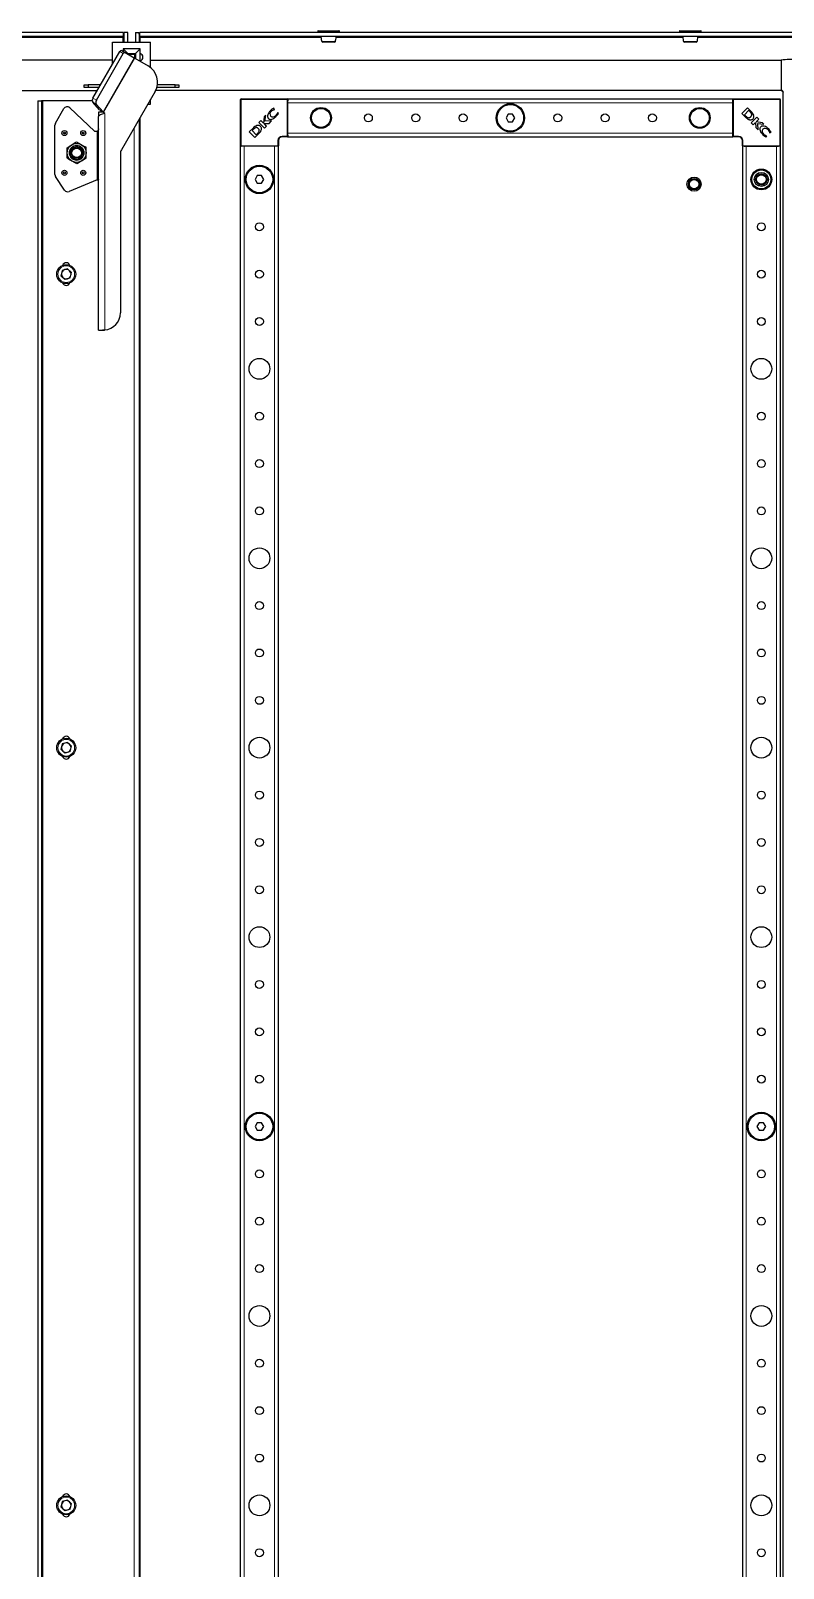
# Model space of a CAD drawing. Header units: millimetres. Extents: x -421 to 2398, y -1229 to 1219.
# Drawn here: x 71 to 468, y -359 to 453 of the extents above; entities that cross this region are included whole.
import ezdxf

# ---------------------------------------------------------------- set-up
doc = ezdxf.new("R2010")
doc.units = ezdxf.units.MM

msp = doc.modelspace()

# ---------------------------------------------------------------- linework, layer by layer
at = {"color": 7, "linetype": 'Continuous', "lineweight": 25}
for p, q in [((119.84, 451.55), (-270.56, 451.55)), ((119.84, 449.55), (-270.56, 449.55)), ((114.14, 446.55), (134.14, 446.55)), ((114.14, 435.12), (114.14, 446.55)), ((119.75, 449.55), (119.54, 448.95)), ((119.84, 449.55), (119.84, 451.55)), ((122.14, 451.55), (120.14, 451.55)), ((120.14, 446.55), (120.14, 451.55)), ((122.14, 446.55), (122.14, 451.55)), ((126.14, 451.55), (128.14, 451.55)), ((126.14, 451.55), (126.14, 446.55)), ((128.14, 451.55), (128.14, 446.55)), ((518.84, 451.55), (128.44, 451.55)), ((128.44, 449.55), (128.44, 451.55)), ((518.84, 449.55), (128.44, 449.55)), ((128.74, 448.95), (128.54, 449.55)), ((134.14, 433.13), (134.14, 446.55)), ((222.39, 452.3), (222.39, 451.55)), ((222.64, 452.55), (233.64, 452.55)), ((233.89, 451.55), (233.89, 452.3)), ((413.39, 452.3), (413.39, 451.55)), ((413.64, 452.55), (422.15, 452.55)), ((422.15, 452.55), (424.64, 452.55)), ((424.89, 451.55), (424.89, 452.3)), ((103.7, 417.04), (117.84, 441.53)), ((105.54, 415.98), (119.68, 440.47)), ((118.95, 442.04), (120.79, 440.98)), ((122.13, 440.59), (119.64, 443.09)), ((119.64, 443.09), (119.64, 441.64)), ((128.64, 443.09), (119.64, 443.09)), ((120.79, 440.98), (125.55, 438.23)), ((122.13, 440.2), (122.13, 440.59)), ((122.13, 440.59), (122.63, 440.09)), ((122.13, 440.59), (126.15, 440.59)), ((126.15, 440.59), (125.65, 440.09)), ((126.15, 440.59), (128.64, 443.09)), ((126.15, 440.59), (126.15, 437.89)), ((128.64, 440.52), (128.64, 443.09)), ((128.64, 436.65), (128.64, 440.52)), ((114.14, 437.05), (-218.86, 437.05)), ((125.92, 438.02), (125.55, 438.23)), ((125.92, 438.02), (132.86, 434.01)), ((128.64, 436.45), (128.64, 436.65)), ((134.14, 437.05), (467.14, 437.05)), ((99.14, 422.55), (99.14, 424.05)), ((99.14, 424.05), (101.14, 424.05)), ((101.14, 422.55), (99.14, 422.55)), ((101.14, 424.05), (101.14, 422.55)), ((107.75, 424.05), (101.14, 424.05)), ((106.88, 422.55), (101.14, 422.55)), ((147.14, 422.55), (137.46, 422.55)), ((147.14, 424.05), (137.78, 424.05)), ((147.14, 422.55), (147.14, 424.05)), ((147.14, 424.05), (149.14, 424.05)), ((149.14, 422.55), (147.14, 422.55)), ((149.14, 424.05), (149.14, 422.55)), ((-218.86, 421.05), (106.01, 421.05)), ((74.64, 415.55), (74.64, -667.45)), ((74.64, 415.55), (76.64, 415.55)), ((76.64, 415.55), (76.64, -667.45)), ((77.24, 415.55), (76.64, 415.55)), ((103.36, 415.55), (77.24, 415.55)), ((107.25, 410.77), (103.67, 414.81)), ((136.6, 420.49), (118.77, 389.6)), ((134.14, 413.75), (134.14, 416.23)), ((467.14, 421.05), (136.89, 421.05)), ((181.64, 391.85), (181.64, 416.25)), ((181.94, 416.55), (206.34, 416.55)), ((206.64, 416.25), (206.64, 416.55)), ((206.64, 416.55), (441.64, 416.55)), ((206.64, 416.25), (206.64, 415.6)), ((206.64, 414.55), (206.64, 415.6)), ((206.64, 398.55), (206.64, 414.55)), ((441.64, 416.25), (441.64, 416.55)), ((441.64, 415.6), (441.64, 416.25)), ((441.64, 414.55), (441.64, 415.6)), ((441.64, 398.55), (441.64, 414.55)), ((441.94, 416.55), (466.34, 416.55)), ((466.64, 416.25), (466.64, 391.85)), ((468.14, -671.95), (468.14, 420.05)), ((83.91, 403.7), (88.37, 411.43)), ((91.45, 411.86), (104.64, 399.55)), ((109.08, 409.71), (105.51, 413.75)), ((109.15, 409.55), (106.64, 409.55)), ((106.64, 409.55), (106.64, 407.31)), ((106.64, 294.55), (106.64, 407.31)), ((107.25, 410.77), (109.08, 409.71)), ((109.96, 408.86), (109.39, 409.4)), ((109.64, 409.17), (109.64, 408.75)), ((109.94, 408.84), (109.96, 408.86)), ((132.71, 413.75), (134.14, 413.75)), ((194.21, 407.08), (193.73, 403.82)), ((195.01, 407.88), (194.21, 407.08)), ((194.54, 404.78), (195.01, 407.88)), ((199.58, 411), (199.24, 411.69)), ((199.44, 410.87), (199.58, 411)), ((201.39, 409.43), (201.28, 409.32)), ((201.64, 408.92), (201.39, 409.43)), ((322.99, 408.55), (321.83, 406.55)), ((321.83, 406.55), (322.99, 404.55)), ((325.29, 408.55), (322.99, 408.55)), ((326.45, 406.55), (325.29, 408.55)), ((325.29, 404.55), (326.45, 406.55)), ((449.25, 411.9), (446.29, 408.94)), ((446.29, 408.94), (448.18, 407.05)), ((449.95, 410.38), (447.77, 408.2)), ((447.77, 408.2), (448.45, 407.54)), ((448.18, 407.05), (448.2, 407.03)), ((451.24, 409.91), (449.25, 411.9)), ((450.69, 409.66), (449.95, 410.38)), ((454.25, 406.9), (451.29, 403.94)), ((453.91, 404.46), (455.3, 405.85)), ((455.3, 405.85), (454.25, 406.9)), ((83.64, 376.65), (83.64, 402.7)), ((104.64, 399.55), (106.04, 399.55)), ((106.28, 399.55), (106.04, 399.55)), ((128.14, 405.84), (128.14, -657.74)), ((188.28, 401.15), (186.29, 399.16)), ((186.29, 399.16), (189.25, 396.2)), ((188.53, 400.6), (187.81, 399.86)), ((187.81, 399.86), (189.99, 397.68)), ((189.25, 396.2), (191.14, 398.09)), ((189.99, 397.68), (190.65, 398.36)), ((191.14, 398.09), (191.16, 398.1)), ((192.34, 405.21), (191.29, 404.16)), ((191.29, 404.16), (194.25, 401.2)), ((193.73, 403.82), (192.34, 405.21)), ((194.07, 403.5), (196.73, 403.67)), ((195.31, 402.26), (194.07, 403.5)), ((194.25, 401.2), (195.31, 402.26)), ((198.01, 404.96), (194.54, 404.78)), ((196.73, 403.67), (198.01, 404.96)), ((206.64, 397.5), (206.64, 398.55)), ((322.99, 404.55), (325.29, 404.55)), ((441.64, 397.5), (441.64, 398.55)), ((451.29, 403.94), (452.35, 402.88)), ((452.35, 402.88), (453.59, 404.12)), ((453.59, 404.12), (453.77, 401.46)), ((453.77, 401.46), (455.05, 400.18)), ((457.17, 403.97), (453.91, 404.46)), ((454.87, 403.65), (457.97, 403.18)), ((455.05, 400.18), (454.87, 403.65)), ((457.97, 403.18), (457.17, 403.97)), ((460.96, 398.75), (461.1, 398.61)), ((461.1, 398.61), (461.78, 398.95)), ((90.07, 390.81), (92.54, 392.32)), ((95, 393.82), (97.54, 392.44)), ((181.64, -643.45), (181.64, 391.55)), ((181.94, 391.55), (181.64, 391.55)), ((182.59, 391.55), (181.94, 391.55)), ((183.64, 391.55), (182.59, 391.55)), ((199.64, 391.55), (183.64, 391.55)), ((200.69, 391.55), (199.64, 391.55)), ((201.34, 391.55), (200.69, 391.55)), ((201.64, 391.55), (201.34, 391.55)), ((201.64, 394.55), (201.64, 391.85)), ((201.64, -643.45), (201.64, 391.55)), ((206.34, 396.55), (203.64, 396.55)), ((206.64, 397.5), (206.64, 396.85)), ((206.64, 396.55), (206.64, 396.85)), ((206.64, 396.55), (441.64, 396.55)), ((441.64, 396.85), (441.64, 397.5)), ((441.64, 396.55), (441.64, 396.85)), ((444.64, 396.55), (441.94, 396.55)), ((446.64, 391.85), (446.64, 394.55)), ((446.64, 391.55), (446.64, -643.45)), ((446.64, 391.55), (446.94, 391.55)), ((447.59, 391.55), (446.94, 391.55)), ((447.59, 391.55), (448.64, 391.55)), ((448.64, 391.55), (464.64, 391.55)), ((459.01, 396.55), (459.52, 396.8)), ((459.52, 396.8), (459.41, 396.91)), ((464.64, 391.55), (465.69, 391.55)), ((466.34, 391.55), (465.69, 391.55)), ((466.34, 391.55), (466.64, 391.55)), ((466.64, 391.55), (466.64, -643.45)), ((95.28, 382.28), (92.74, 383.66)), ((100.21, 385.28), (97.74, 383.78)), ((118.23, 387.6), (118.23, 303.55)), ((88.74, 368.4), (83.97, 375.54)), ((106.04, 373.8), (91.15, 367.65)), ((106.04, 373.8), (106.28, 374.05)), ((106.04, 373.8), (106.64, 373.9)), ((190.49, 376.05), (189.33, 374.05)), ((189.33, 374.05), (190.49, 372.05)), ((192.79, 376.05), (190.49, 376.05)), ((193.95, 374.05), (192.79, 376.05)), ((192.79, 372.05), (193.95, 374.05)), ((190.49, 372.05), (192.79, 372.05)), ((87.54, 326.05), (86.86, 323.23)), ((90.32, 326.87), (87.54, 326.05)), ((90.32, 326.87), (92.42, 324.87)), ((91.74, 322.05), (92.42, 324.87)), ((88.96, 321.23), (86.86, 323.23)), ((91.74, 322.05), (88.96, 321.23)), ((106.64, 294.55), (107.61, 294.55)), ((107.61, 294.55), (109.73, 294.55)), ((87.54, 76.05), (86.86, 73.23)), ((88.96, 71.23), (86.86, 73.23)), ((90.32, 76.87), (87.54, 76.05)), ((90.32, 76.87), (92.42, 74.87)), ((91.74, 72.05), (92.42, 74.87)), ((91.74, 72.05), (88.96, 71.23)), ((190.49, -123.95), (189.33, -125.95)), ((189.33, -125.95), (190.49, -127.95)), ((192.79, -123.95), (190.49, -123.95)), ((190.49, -127.95), (192.79, -127.95)), ((193.95, -125.95), (192.79, -123.95)), ((192.79, -127.95), (193.95, -125.95)), ((455.49, -123.95), (454.33, -125.95)), ((454.33, -125.95), (455.49, -127.95)), ((457.79, -123.95), (455.49, -123.95)), ((455.49, -127.95), (457.79, -127.95)), ((458.95, -125.95), (457.79, -123.95)), ((457.79, -127.95), (458.95, -125.95)), ((87.54, -323.95), (86.86, -326.77)), ((90.32, -323.13), (87.54, -323.95)), ((90.32, -323.13), (92.42, -325.13)), ((88.96, -328.77), (86.86, -326.77)), ((91.74, -327.95), (88.96, -328.77)), ((91.74, -327.95), (92.42, -325.13))]:
    msp.add_line(p, q, dxfattribs=at)
at = {"color": 8, "linetype": 'Continuous', "lineweight": 18}
for p, q in [((24.11, 448.95), (119.54, 448.95)), ((119.54, 448.95), (119.54, 446.55)), ((128.74, 446.55), (128.74, 448.95)), ((128.74, 448.95), (224.17, 448.95)), ((233.89, 452.3), (222.39, 452.3)), ((232.11, 448.95), (415.17, 448.95)), ((422.28, 452.3), (413.39, 452.3)), ((424.89, 452.3), (422.28, 452.3)), ((423.11, 448.95), (518.54, 448.95)), ((117.84, 441.53), (119.68, 440.47)), ((122.63, 440.09), (122.63, 439.91)), ((125.65, 440.09), (122.63, 440.09)), ((125.65, 438.18), (125.65, 440.09)), ((109.08, 409.71), (125.55, 438.23)), ((109.39, 409.4), (125.92, 438.02)), ((77.24, -667.45), (77.24, 415.55)), ((103.67, 414.81), (105.51, 413.75)), ((103.7, 417.04), (105.54, 415.98)), ((181.94, 416.25), (181.64, 416.25)), ((181.94, 416.25), (181.94, 416.55)), ((181.94, 416.25), (181.94, 391.85)), ((206.34, 416.25), (181.94, 416.25)), ((206.34, 416.55), (206.34, 416.25)), ((206.34, 396.85), (206.34, 416.25)), ((206.64, 416.25), (206.34, 416.25)), ((206.64, 414.55), (441.64, 414.55)), ((441.94, 416.25), (441.64, 416.25)), ((441.94, 416.25), (441.94, 416.55)), ((441.94, 416.25), (441.94, 396.85)), ((466.34, 416.25), (441.94, 416.25)), ((466.34, 416.25), (466.34, 416.55)), ((466.34, 391.85), (466.34, 416.25)), ((466.34, 416.25), (466.64, 416.25)), ((109.94, 294.58), (109.94, 408.84)), ((128.74, -658.78), (128.74, 406.87)), ((106.04, 373.8), (106.04, 399.55)), ((125.54, 401.33), (125.54, -653.23)), ((206.64, 398.55), (441.64, 398.55)), ((181.94, 391.85), (181.64, 391.85)), ((181.94, 391.85), (201.34, 391.85)), ((181.94, 391.85), (181.94, 391.55)), ((183.64, -643.45), (183.64, 391.55)), ((199.64, -643.45), (199.64, 391.55)), ((201.34, 391.85), (201.34, 394.55)), ((201.64, 394.55), (201.34, 394.55)), ((201.34, 391.85), (201.34, 391.55)), ((201.64, 391.85), (201.34, 391.85)), ((203.64, 396.85), (206.34, 396.85)), ((203.64, 396.55), (203.64, 396.85)), ((206.34, 396.85), (206.34, 396.55)), ((206.64, 396.85), (206.34, 396.85)), ((441.94, 396.85), (441.64, 396.85)), ((441.94, 396.85), (444.64, 396.85)), ((441.94, 396.55), (441.94, 396.85)), ((444.64, 396.55), (444.64, 396.85)), ((446.64, 394.55), (446.94, 394.55)), ((446.94, 391.85), (446.64, 391.85)), ((446.94, 394.55), (446.94, 391.85)), ((446.94, 391.85), (466.34, 391.85)), ((446.94, 391.55), (446.94, 391.85)), ((448.64, 391.55), (448.64, -643.45)), ((464.64, 391.55), (464.64, -643.45)), ((466.34, 391.55), (466.34, 391.85)), ((466.64, 391.85), (466.34, 391.85))]:
    msp.add_line(p, q, dxfattribs=at)
at = {"color": 7, "linetype": 'Continuous', "lineweight": 25}
for centre, radius in [((324.14, 406.55), 7.5), ((224.14, 406.55), 5.5), ((224.14, 406.55), 5), ((249.14, 406.55), 2.1), ((274.14, 406.55), 2.1), ((299.14, 406.55), 2.1), ((324.14, 406.55), 7), ((349.14, 406.55), 2.1), ((374.14, 406.55), 2.1), ((399.14, 406.55), 2.1), ((424.14, 406.55), 5.5), ((424.14, 406.55), 5), ((88.64, 398.55), 1.35), ((88.64, 398.55), 0.493), ((98.64, 398.55), 1.35), ((98.64, 398.55), 0.493), ((95.14, 388.05), 5), ((95.14, 388.05), 3.57), ((95.14, 388.05), 3), ((95.14, 388.05), 2.5), ((191.64, 374.05), 7.5), ((88.64, 377.55), 1.35), ((88.64, 377.55), 0.493), ((98.64, 377.55), 1.35), ((98.64, 377.55), 0.493), ((191.64, 374.05), 7), ((421.14, 371.55), 3.75), ((421.14, 371.55), 3), ((421.14, 371.55), 2.5), ((456.64, 374.05), 5.5), ((456.64, 374.05), 5), ((456.64, 374.05), 3.75), ((456.64, 374.05), 3), ((456.64, 374.05), 2.5), ((191.64, 349.05), 2.1), ((456.64, 349.05), 2.1), ((89.64, 324.05), 5), ((191.64, 324.05), 2.1), ((456.64, 324.05), 2.1), ((191.64, 299.05), 2.1), ((456.64, 299.05), 2.1), ((191.64, 274.05), 5.5), ((456.64, 274.05), 5.5), ((191.64, 249.05), 2.1), ((456.64, 249.05), 2.1), ((191.64, 224.05), 2.1), ((456.64, 224.05), 2.1), ((191.64, 199.05), 2.1), ((456.64, 199.05), 2.1), ((191.64, 174.05), 5.5), ((456.64, 174.05), 5.5), ((191.64, 149.05), 2.1), ((456.64, 149.05), 2.1), ((191.64, 124.05), 2.1), ((456.64, 124.05), 2.1), ((191.64, 99.05), 2.1), ((456.64, 99.05), 2.1), ((89.64, 74.05), 5), ((191.64, 74.05), 5.5), ((456.64, 74.05), 5.5), ((191.64, 49.05), 2.1), ((456.64, 49.05), 2.1), ((191.64, 24.05), 2.1), ((456.64, 24.05), 2.1), ((191.64, -0.95), 2.1), ((456.64, -0.95), 2.1), ((191.64, -25.95), 5.5), ((456.64, -25.95), 5.5), ((191.64, -50.95), 2.1), ((456.64, -50.95), 2.1), ((191.64, -75.95), 2.1), ((456.64, -75.95), 2.1), ((191.64, -100.95), 2.1), ((456.64, -100.95), 2.1), ((191.64, -125.95), 7.5), ((191.64, -125.95), 7), ((456.64, -125.95), 7.5), ((456.64, -125.95), 7), ((191.64, -150.95), 2.1), ((456.64, -150.95), 2.1), ((191.64, -175.95), 2.1), ((456.64, -175.95), 2.1), ((191.64, -200.95), 2.1), ((456.64, -200.95), 2.1), ((191.64, -225.95), 5.5), ((456.64, -225.95), 5.5), ((191.64, -250.95), 2.1), ((456.64, -250.95), 2.1), ((191.64, -275.95), 2.1), ((456.64, -275.95), 2.1), ((191.64, -300.95), 2.1), ((456.64, -300.95), 2.1), ((89.64, -325.95), 5), ((191.64, -325.95), 5.5), ((456.64, -325.95), 5.5), ((191.64, -350.95), 2.1), ((456.64, -350.95), 2.1)]:
    msp.add_circle(centre, radius, dxfattribs=at)
at = {"color": 8, "linetype": 'Continuous', "lineweight": 18}
for centre, radius in [((224.14, 406.55), 5.3), ((424.14, 406.55), 5.3), ((95.14, 388.05), 3.97), ((456.64, 374.05), 5.3), ((89.64, 324.05), 4.4), ((89.64, 74.05), 4.4), ((89.64, -325.95), 4.4)]:
    msp.add_circle(centre, radius, dxfattribs=at)
at = {"color": 7, "linetype": 'Continuous', "lineweight": 25}
for centre, radius, start, end in [((222.64, 452.3), 0.25, 90, 180), ((225.03, 447.05), 0.5, 195.31604, 270.02276), ((231.25, 447.05), 0.5, 269.99815, 345.40011), ((233.64, 452.3), 0.25, 0, 90), ((413.64, 452.3), 0.25, 90, 180), ((416.03, 447.05), 0.5, 195.24646, 270.04596), ((422.25, 447.05), 0.5, 269.96367, 344.83397), ((424.64, 452.3), 0.25, 0, 90), ((118.67, 441.2), 0.893, 71.42175, 158.04947), ((120.5, 440.13), 0.893, 71.42175, 158.04947), ((128.14, 438.59), 2, 284.47751, 75.52249), ((127.86, 425.35), 10, 330.95313, 60), ((105.32, 415.91), 1.98, 144.95207, 213.44806), ((107.16, 414.85), 1.98, 144.95207, 213.44806), ((181.94, 416.25), 0.3, 90, 180), ((206.34, 416.25), 0.3, 0, 90), ((441.94, 416.25), 0.3, 90, 180), ((466.34, 416.25), 0.3, 0, 90), ((90.08, 410.4), 2, 46.97493, 149.03624), ((199.15, 408.55), 1.97, 128.45405, 215.887), ((198.71, 408.95), 1.94, 233.30966, 322.34638), ((446.22, 405.47), 6.12, 36.98881, 43.07444), ((448.03, 406.25), 4.87, 20.34448, 48.77765), ((85.64, 402.7), 2, 150, 180), ((191.94, 397.94), 4.87, 110.34448, 138.77765), ((192.71, 396.13), 6.12, 126.98881, 133.07444), ((459.05, 399.48), 1.94, 143.30966, 232.34638), ((458.64, 399.04), 1.97, 38.45405, 125.887), ((181.94, 391.85), 0.3, 180, 270), ((201.34, 391.85), 0.3, 270, 0), ((203.64, 394.55), 2, 90, 180), ((206.34, 396.85), 0.3, 270, 0), ((441.94, 396.85), 0.3, 180, 270), ((444.64, 394.55), 2, 0, 90), ((446.94, 391.85), 0.3, 180, 270), ((466.34, 391.85), 0.3, 270, 0), ((122.23, 387.6), 4, 150, 180), ((85.64, 376.65), 2, 180, 213.69007), ((90.4, 369.51), 2, 213.69007, 291.80141), ((89.64, 324.05), 2.51, 106.35345, 166.35345), ((89.64, 328.05), 2, 18.20996, 161.79004), ((89.64, 324.05), 2.51, 46.35345, 106.35345), ((89.64, 324.05), 2.51, 346.35345, 46.35345), ((89.64, 324.05), 2.51, 166.35345, 226.35345), ((89.64, 320.05), 2, 198.20996, 341.79004), ((89.64, 324.05), 2.51, 226.35345, 286.35345), ((89.64, 324.05), 2.51, 286.35345, 346.35345), ((109.23, 303.55), 9, 274.50464, 0), ((89.64, 74.05), 2.51, 166.35345, 226.35345), ((89.64, 74.05), 2.51, 106.35345, 166.35345), ((89.64, 78.05), 2, 18.20996, 161.79004), ((89.64, 74.05), 2.51, 46.35345, 106.35345), ((89.64, 74.05), 2.51, 286.35345, 346.35345), ((89.64, 74.05), 2.51, 346.35345, 46.35345), ((89.64, 70.05), 2, 198.20996, 341.79004), ((89.64, 74.05), 2.51, 226.35345, 286.35345), ((89.64, -325.95), 2.51, 106.35345, 166.35345), ((89.64, -321.95), 2, 18.20996, 161.79004), ((89.64, -325.95), 2.51, 46.35345, 106.35345), ((89.64, -325.95), 2.51, 346.35345, 46.35345), ((89.64, -325.95), 2.51, 166.35345, 226.35345), ((89.64, -329.95), 2, 198.20996, 341.79004), ((89.64, -325.95), 2.51, 226.35345, 286.35345), ((89.64, -325.95), 2.51, 286.35345, 346.35345)]:
    msp.add_arc(centre, radius, start, end, dxfattribs=at)
at = {"color": 8, "linetype": 'Continuous', "lineweight": 18}
for centre, start, end in [((203.64, 394.55), 90, 180), ((444.64, 394.55), 0, 90)]:
    msp.add_arc(centre, 2.3, start, end, dxfattribs=at)
at = {"color": 7, "linetype": 'Continuous', "lineweight": 25}
for points in [[(119.54, 448.95), (119.57, 449.03), (119.62, 449.18), (119.69, 449.38), (119.77, 449.52), (119.82, 449.54), (119.84, 449.55)], [(128.44, 449.55), (128.47, 449.54), (128.52, 449.52), (128.59, 449.38), (128.67, 449.18), (128.72, 449.03), (128.74, 448.95)], [(109.94, 408.84), (109.51, 408.71), (108.64, 408.46), (107.55, 408.07), (106.79, 407.69), (106.69, 407.44), (106.64, 407.31)], [(107.25, 410.77), (107.39, 410.67), (107.69, 410.48), (108.22, 410.14), (108.8, 409.78), (109.19, 409.52), (109.39, 409.4)], [(109.08, 409.71), (109.1, 409.68), (109.14, 409.64), (109.22, 409.56), (109.31, 409.48), (109.36, 409.43), (109.39, 409.4)], [(106.64, 400.75), (106.62, 400.55), (106.58, 400.15), (106.38, 399.75), (106.28, 399.55)], [(106.28, 374.05), (106.33, 374.04), (106.43, 374.01), (106.55, 373.98), (106.62, 373.94), (106.63, 373.92), (106.64, 373.91)], [(107.61, 294.55), (107.77, 294.55), (108.09, 294.55), (108.67, 294.56), (109.29, 294.57), (109.72, 294.57), (109.94, 294.58)], [(109.73, 294.55), (109.74, 294.55), (109.77, 294.55), (109.82, 294.56), (109.88, 294.57), (109.92, 294.57), (109.94, 294.58)]]:
    msp.add_open_spline(points, degree=3, dxfattribs=at)
for points, knots in [([(120.14, 451.55), (120.12, 451.17), (120.08, 450.6), (119.9, 450.03), (119.84, 449.83)], [0, 0, 0, 0, 0.662931, 1, 1, 1, 1]), ([(128.44, 449.87), (128.4, 450), (128.2, 450.56), (128.17, 451.12), (128.14, 451.55)], [0, 0, 0, 0, 0.2265409, 1, 1, 1, 1]), ([(224.12, 449.55), (224.12, 449.42), (224.14, 448.5), (224.36, 447.64), (224.55, 446.9)], [0, 0, 0, 0, 0.14185, 1, 1, 1, 1]), ([(226.44, 446.55), (226.25, 446.55), (225.78, 446.55), (225.23, 446.55), (225.1, 446.55), (225.04, 446.55)], [0, 0, 0, 0, 0.256553, 0.627981, 1, 1, 1, 1]), ([(231.25, 446.55), (231.21, 446.55), (231.13, 446.55), (230.57, 446.55), (229.76, 446.55), (228.77, 446.55), (227.71, 446.55), (226.92, 446.55), (226.53, 446.55), (226.44, 446.55)], [0, 0, 0, 0, 0.158514, 0.317278, 0.475863, 0.634247, 0.792477, 0.950708, 1, 1, 1, 1]), ([(231.73, 446.9), (231.92, 447.64), (232.14, 448.5), (232.16, 449.42), (232.16, 449.55)], [0, 0, 0, 0, 0.85815, 1, 1, 1, 1]), ([(415.12, 449.55), (415.12, 449.42), (415.14, 448.5), (415.36, 447.64), (415.55, 446.9)], [0, 0, 0, 0, 0.14185, 1, 1, 1, 1]), ([(422.21, 446.55), (422.22, 446.55), (422.27, 446.55), (421.99, 446.55), (421.47, 446.55), (420.75, 446.55), (419.9, 446.55), (418.83, 446.55), (417.81, 446.55), (416.92, 446.55), (416.31, 446.55), (416.02, 446.55), (416.06, 446.55), (416.07, 446.55)], [0, 0, 0, 0, 0.03384, 0.141254, 0.248698, 0.315774, 0.423314, 0.530846, 0.63821, 0.745706, 0.853372, 0.960917, 1, 1, 1, 1]), ([(422.73, 446.9), (422.92, 447.64), (423.14, 448.5), (423.16, 449.42), (423.16, 449.55)], [0, 0, 0, 0, 0.85815, 1, 1, 1, 1]), ([(482.14, 420.05), (482.55, 421.73), (483.28, 424.77), (483.37, 429.08), (482.4, 432.63), (480.35, 435.08), (477.71, 436.51), (474.69, 437.25), (471.09, 437.46), (468.52, 437.19), (467.14, 437.05)], [0, 0, 0, 0, 0.176067, 0.318225, 0.435596, 0.543482, 0.633889, 0.737152, 0.858183, 1, 1, 1, 1]), ([(467.14, 437.05), (467.14, 437.02), (467.14, 436.96), (467.14, 436.31), (467.14, 434.85), (467.14, 432.66), (467.14, 430.66), (467.14, 429.05), (467.14, 427.44), (467.14, 425.44), (467.14, 423.26), (467.14, 421.75), (467.14, 421.35), (467.14, 421.21)], [0, 0, 0, 0, 0.069165, 0.1363, 0.267291, 0.398282, 0.465417, 0.534583, 0.603748, 0.670883, 0.801874, 0.932865, 1, 1, 1, 1]), ([(467.14, 421.21), (467.24, 421.2), (467.38, 421.18), (467.54, 421.11), (467.62, 421.05), (467.68, 420.99), (467.72, 420.92), (467.74, 420.84), (467.81, 420.67), (467.98, 420.59), (468.13, 420.36), (468.16, 420.16), (468.18, 420.05)], [0, 0, 0, 0, 0.146823, 0.202041, 0.247643, 0.28691, 0.323569, 0.360785, 0.40083, 0.628513, 0.79432, 1, 1, 1, 1]), ([(467.14, 421.05), (467.36, 420.9), (467.77, 420.63), (468.03, 420.23), (468.14, 420.05)], [0, 0, 0, 0, 0.556114, 1, 1, 1, 1]), ([(197.51, 410.45), (197.18, 410.08), (196.56, 409.39), (196.01, 408.22), (195.88, 407.28), (196.03, 406.63), (196.21, 406.4), (196.3, 406.29)], [0, 0, 0, 0, 0.315674, 0.58952, 0.813199, 0.909026, 1, 1, 1, 1]), ([(196.3, 406.29), (196.47, 406.15), (196.8, 405.87), (197.5, 405.7), (198.37, 405.83), (199.45, 406.4), (200.14, 407.04), (200.53, 407.41)], [0, 0, 0, 0, 0.130532, 0.266031, 0.423997, 0.666819, 1, 1, 1, 1]), ([(199.24, 411.69), (198.91, 411.51), (198.27, 411.17), (197.75, 410.68), (197.51, 410.45)], [0, 0, 0, 0, 0.5368, 1, 1, 1, 1]), ([(197.92, 410.09), (198.18, 410.31), (198.63, 410.69), (199.2, 410.81), (199.44, 410.87)], [0, 0, 0, 0, 0.579608, 1, 1, 1, 1]), ([(201.28, 409.32), (201.14, 409.01), (200.87, 408.44), (200.44, 407.98), (200.25, 407.77)], [0, 0, 0, 0, 0.547643, 1, 1, 1, 1]), ([(200.53, 407.41), (200.78, 407.68), (201.21, 408.14), (201.51, 408.69), (201.64, 408.92)], [0, 0, 0, 0, 0.577653, 1, 1, 1, 1]), ([(448.2, 407.03), (448.27, 406.96), (448.43, 406.8), (448.6, 406.65), (448.68, 406.58)], [0, 0, 0, 0, 0.486421, 1, 1, 1, 1]), ([(448.45, 407.54), (448.65, 407.35), (449.01, 407), (449.55, 406.67), (450, 406.61), (450.34, 406.68), (450.7, 406.87), (450.91, 407.06), (451.02, 407.17)], [0, 0, 0, 0, 0.274676, 0.503042, 0.607381, 0.716579, 0.843412, 1, 1, 1, 1]), ([(448.68, 406.58), (448.83, 406.44), (449.1, 406.2), (449.39, 405.99), (449.53, 405.9)], [0, 0, 0, 0, 0.55183, 1, 1, 1, 1]), ([(449.53, 405.9), (449.73, 405.79), (450.12, 405.58), (450.75, 405.47), (451.34, 405.51), (451.88, 405.71), (452.31, 406.07), (452.61, 406.58), (452.72, 407.24), (452.64, 407.69), (452.59, 407.94)], [0, 0, 0, 0, 0.138091, 0.265455, 0.384013, 0.496103, 0.605759, 0.71979, 0.847662, 1, 1, 1, 1]), ([(451.02, 407.17), (451.11, 407.27), (451.28, 407.44), (451.46, 407.72), (451.55, 407.99), (451.55, 408.32), (451.4, 408.72), (451.21, 409), (451.11, 409.16)], [0, 0, 0, 0, 0.176808, 0.319231, 0.43938, 0.552395, 0.749205, 1, 1, 1, 1]), ([(191.02, 400.93), (190.92, 401.02), (190.75, 401.19), (190.47, 401.37), (190.2, 401.46), (189.87, 401.46), (189.47, 401.31), (189.19, 401.12), (189.03, 401.02)], [0, 0, 0, 0, 0.176808, 0.319231, 0.43938, 0.552395, 0.749205, 1, 1, 1, 1]), ([(192.29, 399.43), (192.4, 399.64), (192.6, 400.03), (192.72, 400.66), (192.68, 401.25), (192.48, 401.79), (192.12, 402.22), (191.61, 402.51), (190.95, 402.63), (190.5, 402.55), (190.25, 402.5)], [0, 0, 0, 0, 0.138091, 0.265455, 0.384013, 0.496103, 0.605759, 0.71979, 0.847662, 1, 1, 1, 1]), ([(190.65, 398.36), (190.84, 398.56), (191.19, 398.92), (191.52, 399.46), (191.58, 399.91), (191.51, 400.25), (191.32, 400.61), (191.12, 400.82), (191.02, 400.93)], [0, 0, 0, 0, 0.274676, 0.503042, 0.607381, 0.716579, 0.843412, 1, 1, 1, 1]), ([(191.16, 398.1), (191.23, 398.18), (191.39, 398.34), (191.53, 398.51), (191.61, 398.59)], [0, 0, 0, 0, 0.486421, 1, 1, 1, 1]), ([(191.61, 398.59), (191.75, 398.74), (191.99, 399.01), (192.2, 399.3), (192.29, 399.43)], [0, 0, 0, 0, 0.55183, 1, 1, 1, 1]), ([(456.38, 401.88), (456.24, 401.72), (455.96, 401.39), (455.79, 400.69), (455.93, 399.81), (456.49, 398.74), (457.13, 398.05), (457.5, 397.65)], [0, 0, 0, 0, 0.1305321, 0.2660311, 0.4239974, 0.666819, 1, 1, 1, 1]), ([(460.55, 400.68), (460.17, 401.01), (459.48, 401.62), (458.31, 402.17), (457.37, 402.31), (456.72, 402.16), (456.49, 401.97), (456.38, 401.88)], [0, 0, 0, 0, 0.315674, 0.58952, 0.813199, 0.909026, 1, 1, 1, 1]), ([(459.41, 396.91), (459.1, 397.05), (458.53, 397.32), (458.07, 397.74), (457.86, 397.94)], [0, 0, 0, 0, 0.547643, 1, 1, 1, 1]), ([(460.19, 400.26), (460.4, 400), (460.78, 399.56), (460.91, 398.99), (460.96, 398.75)], [0, 0, 0, 0, 0.5796082, 1, 1, 1, 1]), ([(461.78, 398.95), (461.6, 399.28), (461.26, 399.91), (460.77, 400.44), (460.55, 400.68)], [0, 0, 0, 0, 0.5368, 1, 1, 1, 1]), ([(90.14, 387.93), (90.14, 388.19), (90.11, 389.17), (90.09, 390.12), (90.07, 390.81)], [0, 0, 0, 0, 0.268634, 1, 1, 1, 1]), ([(92.54, 392.32), (92.59, 392.35), (93.43, 392.86), (94.24, 393.36), (95, 393.82)], [0, 0, 0, 0, 0.0702006, 1, 1, 1, 1]), ([(97.54, 392.44), (97.6, 392.41), (98.45, 391.94), (99.29, 391.48), (100.07, 391.06)], [0, 0, 0, 0, 0.070201, 1, 1, 1, 1]), ([(100.14, 388.17), (100.13, 388.43), (100.11, 389.41), (100.09, 390.36), (100.07, 391.06)], [0, 0, 0, 0, 0.268634, 1, 1, 1, 1]), ([(457.5, 397.65), (457.77, 397.41), (458.23, 396.98), (458.78, 396.68), (459.01, 396.55)], [0, 0, 0, 0, 0.577653, 1, 1, 1, 1]), ([(90.21, 385.04), (90.21, 385.29), (90.18, 386.23), (90.16, 387.2), (90.14, 387.93)], [0, 0, 0, 0, 0.257551, 1, 1, 1, 1]), ([(92.74, 383.66), (92.68, 383.69), (91.83, 384.16), (90.99, 384.62), (90.21, 385.04)], [0, 0, 0, 0, 0.0702006, 1, 1, 1, 1]), ([(97.74, 383.78), (97.69, 383.74), (96.85, 383.24), (96.04, 382.74), (95.28, 382.28)], [0, 0, 0, 0, 0.070201, 1, 1, 1, 1]), ([(100.21, 385.28), (100.2, 385.53), (100.18, 386.47), (100.16, 387.44), (100.14, 388.17)], [0, 0, 0, 0, 0.257551, 1, 1, 1, 1])]:
    msp.add_open_spline(points, degree=3, knots=knots, dxfattribs=at)
at = {"color": 8, "linetype": 'Continuous', "lineweight": 18}
for points, knots in [([(224.58, 446.93), (224.57, 446.93), (224.51, 446.93), (224.82, 446.93), (225.4, 446.93), (225.95, 446.93), (226.17, 446.93)], [0, 0, 0, 0, 0.083271, 0.424284, 0.764725, 1, 1, 1, 1]), ([(226.17, 446.93), (226.28, 446.93), (226.73, 446.93), (227.25, 446.93), (228.05, 446.93), (228.87, 446.93), (230.01, 446.93), (230.96, 446.93), (231.54, 446.93), (231.8, 446.93), (231.73, 446.93), (231.72, 446.93)], [0, 0, 0, 0, 0.048751, 0.204942, 0.205393, 0.362034, 0.518827, 0.675799, 0.832923, 0.989778, 1, 1, 1, 1]), ([(415.59, 446.93), (415.58, 446.93), (415.53, 446.93), (415.88, 446.93), (416.58, 446.93), (417.6, 446.93), (418.79, 446.93), (420.01, 446.93), (421, 446.93), (421.83, 446.93), (422.43, 446.93), (422.76, 446.93), (422.7, 446.93), (422.69, 446.93)], [0, 0, 0, 0, 0.038891, 0.14638, 0.253973, 0.361383, 0.468681, 0.576165, 0.683665, 0.750707, 0.858068, 0.965424, 1, 1, 1, 1])]:
    msp.add_open_spline(points, degree=3, knots=knots, dxfattribs=at)

doc.saveas('drawing.dxf')
